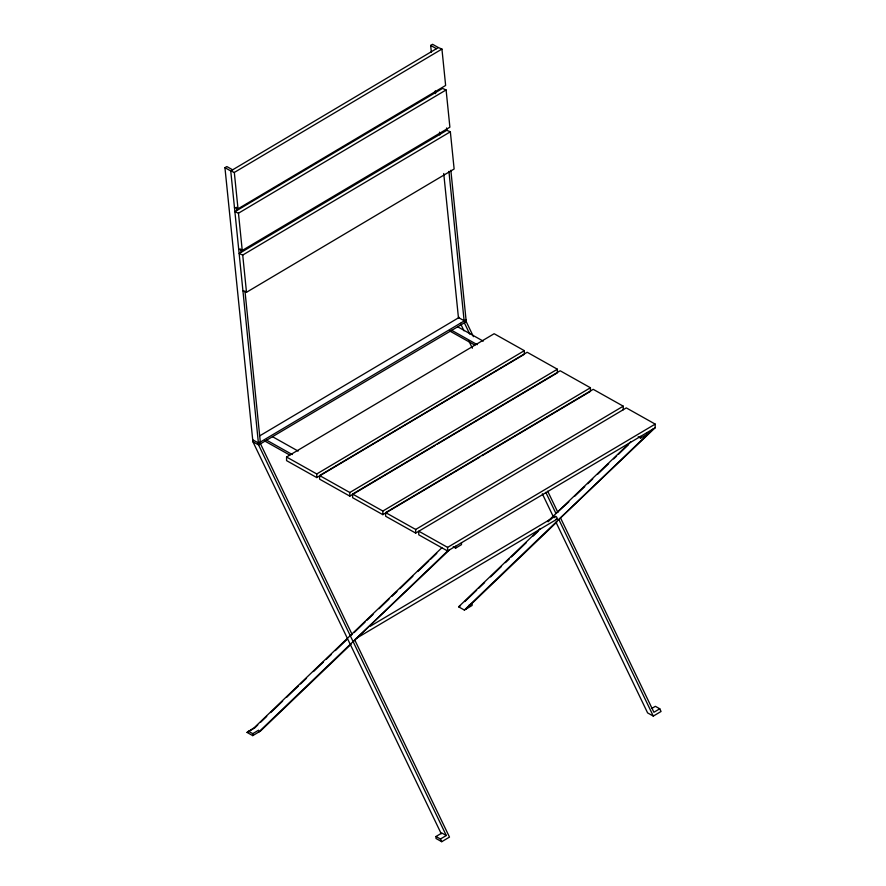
<?xml version="1.0" encoding="UTF-8"?>
<svg xmlns="http://www.w3.org/2000/svg" width="886" height="886" viewBox="0 0 886 886"><rect width="100%" height="100%" fill="white"/><g stroke="black" fill="none" stroke-linecap="round" stroke-linejoin="round"><path stroke-width="1.33" d="M453.222 546.784L455.625 548.135L455.625 546.23L655.197 427.739L655.197 424.106L626.313 407.903L415.678 533.084L385.643 516.239L385.643 512.606L593.221 389.331L623.246 406.176L623.246 409.808M461.484 542.753L461.484 544.657L455.625 548.135M389.74 510.58L382.852 514.666L352.606 497.688L352.606 494.067L560.173 370.78L590.43 387.758L590.43 391.39L482.161 455.692M638.219 436.787L640.622 438.138L640.656 436.377M351.144 644.144L260.495 731.028L252.743 735.635L247.05 732.434L254.204 727.716L441.848 547.769M257.782 724.969L254.836 727.849L247.05 732.434M260.772 722.112L266.741 716.386M270.717 712.577L282.645 701.125M286.621 697.315L298.56 685.875M300.542 683.959L306.512 678.244M313.478 671.566L323.423 662.03M326.402 659.173L331.375 654.4M335.351 650.59L347.29 639.149M354.123 632.582L365.076 622.083M367.07 620.167L373.05 614.441M379.02 608.715L388.976 599.169M391.966 596.3L396.939 591.527M399.929 588.658L412.876 576.243M417.86 571.47L428.813 560.971M430.795 559.055L436.776 553.329M540.172 528.643L458.616 606.821L464.364 610.055L653.303 428.868M466.257 608.926L556.873 522.031M651.852 708.401L655.363 706.319L659.76 708.778L661.056 711.48L653.303 716.087L558.833 519.462L655.197 427.739M258.601 732.157L447.596 551.003L455.625 546.23M353.093 641.575L449.49 549.874M548.135 521.012L630.677 441.904M464.785 601.605L476.679 590.198M478.661 588.304L484.609 582.6M490.556 576.897L501.465 566.442M505.43 562.643L509.395 558.833M511.377 556.94L526.251 542.686M533.195 536.03L538.156 531.279M548.069 521.776L551.037 518.919M545.787 492.317L555.965 513.503L568.823 501.875M574.804 496.149L584.76 486.602M587.75 483.734L592.734 478.961M597.707 474.187L608.671 463.688M613.644 458.915L616.634 456.046M618.627 454.141L628.584 444.595M232.641 169.813L226.838 166.557L224.944 167.675L230.748 170.943L438.371 47.556L441.937 49.062L445.636 85.455L238.013 208.83L234.447 207.324M354.998 640.445L449.49 837.093L441.737 841.7L435.99 838.477L435.99 836.506L440.442 838.998L446.3 835.52L258.601 444.938L230.748 170.943L234.314 172.449L441.937 49.062M431.371 52.318L430.662 45.43L432.567 44.3L438.371 47.556M446.101 89.94L442.524 88.434L234.89 211.699L238.467 213.205L446.101 89.94L449.889 127.196L242.243 250.45L238.677 248.944M450.354 131.804L446.777 130.297L239.142 253.551L242.72 255.057L450.354 131.804L454.13 169.016L246.496 292.28L242.93 290.774M259.565 435.945L459.325 317.332M258.402 442.978L260.296 441.848L244.968 291.018M224.944 167.675L252.909 441.737L258.601 444.938L258.601 443.089L466.169 319.802L466.257 321.707L473.445 336.658M258.601 444.938L466.257 321.707M286.566 457.01L494.144 333.723L524.335 350.668L524.335 354.3L316.767 477.576L286.566 460.631L286.566 457.01L316.767 473.955L524.335 350.668M434.882 445.603L349.815 496.127L319.613 479.171L319.613 475.549L527.181 352.263L557.383 369.218L557.383 372.84L437.252 444.185M349.815 496.127L349.815 492.505L557.383 369.218M382.852 514.666L382.852 511.045L590.43 387.758M390.881 509.893L479.791 457.098M415.678 533.084L415.678 529.463L623.246 406.176M447.596 547.382L418.746 531.19L418.746 534.812L447.596 551.003L447.596 547.382L655.197 424.106M640.622 438.138L646.592 434.594L646.625 432.833M350.236 635.627L352.13 634.498L260.495 443.808M370.215 626.258L555.035 516.494M355.507 638.839L556.906 519.218M458.616 606.821L460.51 605.703M252.743 735.635L252.743 733.663L258.601 730.186M468.605 605.559L472.116 603.477L472.116 605.448L464.364 610.055M435.99 836.506L441.848 833.028L446.3 835.52M659.76 708.778L653.901 712.266L560.727 518.332M430.662 45.43L436.466 48.686M458.627 317.642L464.319 320.843M457.597 326.746L483.235 341.132M451.627 330.29L477.266 344.676M449.567 330.91L474.807 345.075M272.489 436.687L298.128 451.074M266.631 440.165L292.269 454.551M264.571 440.918L289.811 455.083M319.613 475.549L349.815 492.505M352.606 494.067L382.852 511.045M385.643 512.606L415.678 529.463M258.601 443.089L252.909 439.899L252.909 441.737L441.25 833.748M653.303 716.087L647.611 712.898L555.965 522.197M248.346 731.194L252.743 733.663M547.692 491.187L557.87 512.374M464.364 322.836L469.746 334.044M460.41 323.335L463.998 330.81M468.783 340.767L472.371 348.231M542.343 493.845L553.108 516.25M440.442 838.998L441.737 841.7M446.544 127.994L446.777 130.297M450.841 170.256L466.025 319.602L464.12 320.732L448.936 171.375M435.303 90.87L435.58 93.628M439.522 132.191L439.799 134.949M443.731 173.501L458.483 318.107M234.314 172.449L238.013 208.83M238.467 213.205L242.243 250.45M242.72 255.057L246.496 292.28M236.451 207.291L236.784 210.569M240.693 248.966L241.047 252.421M316.767 473.955L316.767 477.576M554.857 517.734A1.661 0.975 59.3 0 1 555.622 516.361A1.661 0.975 59.3 0 1 557.139 518.232A1.661 0.975 59.3 0 1 556.109 519.285"/></g></svg>
